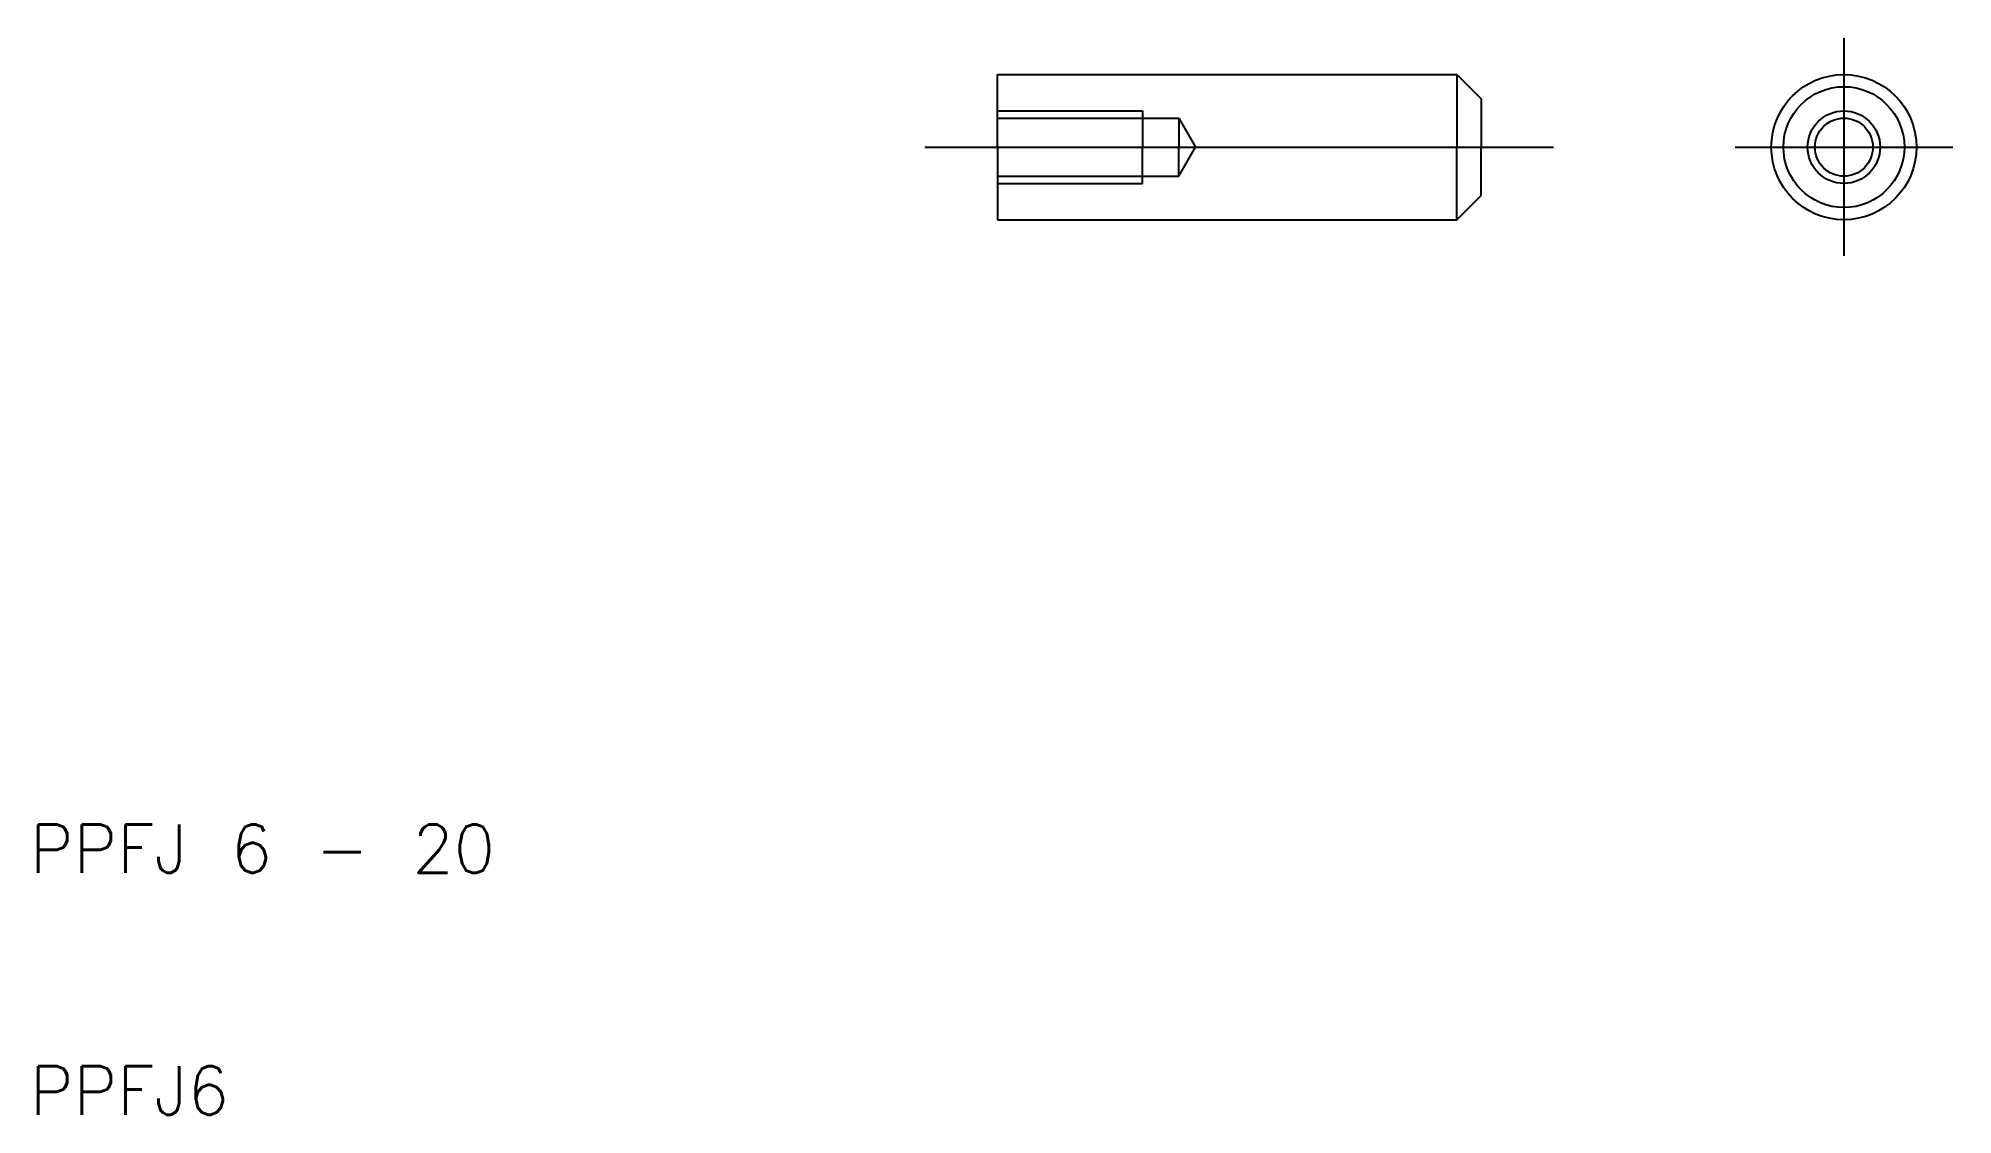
# Model space of a CAD drawing. Extents: x 10.3 to 89.5, y 10 to 54.5.
import ezdxf

# ---------------------------------------------------------------- set-up
doc = ezdxf.new("R2010")
doc.units = 0
doc.linetypes.add('CENTER', pattern=[50.8, 31.75, -6.35, 6.35, -6.35])
doc.linetypes.add('DASHED', pattern=[19.05, 12.7, -6.35])
doc.layers.get('0').update_dxf_attribs({"linetype": 'CONTINUOUS'})
doc.layers.add('CENTER', color=1, linetype='CENTER')
doc.styles.get("Standard").update_dxf_attribs({"font": 'txt.shx'})

msp = doc.modelspace()

# ---------------------------------------------------------------- linework, layer by layer
for p, q in [((50, 53), (69, 53)), ((50, 50), (50, 53)), ((69, 53), (69, 50)), ((69, 53), (70, 52)), ((70, 52), (70, 50)), ((50, 50), (50, 47)), ((69, 47), (69, 50)), ((70, 48), (70, 50)), ((69, 47), (70, 48)), ((50, 47), (69, 47))]:
    msp.add_line(p, q)
at = {"color": 3, "linetype": 'DASHED'}
for p, q in [((50, 51.5), (56, 51.5)), ((56, 51.5), (56, 50)), ((50, 51.2), (57.5, 51.2)), ((57.5, 51.2), (58.193, 50)), ((57.5, 51.2), (57.5, 50)), ((56, 48.5), (56, 50)), ((57.5, 48.8), (57.5, 50)), ((57.5, 48.8), (58.193, 50)), ((50, 48.8), (57.5, 48.8)), ((50, 48.5), (56, 48.5))]:
    msp.add_line(p, q, dxfattribs=at)
for radius in [3, 2.5]:
    msp.add_circle((85, 50), radius)
for radius in [1.5, 1.2]:
    msp.add_circle((85, 50), radius, dxfattribs=at)
at = {"layer": 'CENTER'}
for p, q in [((85, 54.5), (85, 45.5)), ((47, 50), (73, 50)), ((80.5, 50), (89.5, 50))]:
    msp.add_line(p, q, dxfattribs=at)

# ---------------------------------------------------------------- texts
for s, p in [('PPFJ 6 - 20', (10, 20)), ('PPFJ6', (10, 10))]:
    msp.add_text(s, height=2).set_placement(p)

doc.saveas('drawing.dxf')
